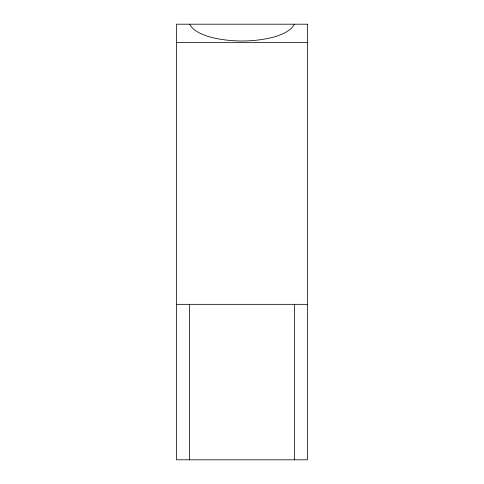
<?xml version="1.0" encoding="UTF-8"?>
<svg xmlns="http://www.w3.org/2000/svg" width="484" height="484" viewBox="0 0 484 484"><rect width="100%" height="100%" fill="white"/><g stroke="black" fill="none" stroke-linecap="round" stroke-linejoin="round"><path stroke-width="0.73" d="M294.387 24.2C290.787 30.897 283.334 33.711 276.612 36.246C265.383 39.609 253.689 40.88 242 41.037C230.311 40.88 218.617 39.609 207.388 36.246C200.666 33.711 193.213 30.897 189.613 24.2M176.515 42.404L307.485 42.404M176.515 304.339L307.485 304.339M294.387 304.339L294.387 459.8M189.613 304.339L189.613 459.8M307.485 24.2L176.515 24.2L176.515 459.8L307.485 459.8L307.485 24.2"/></g></svg>
